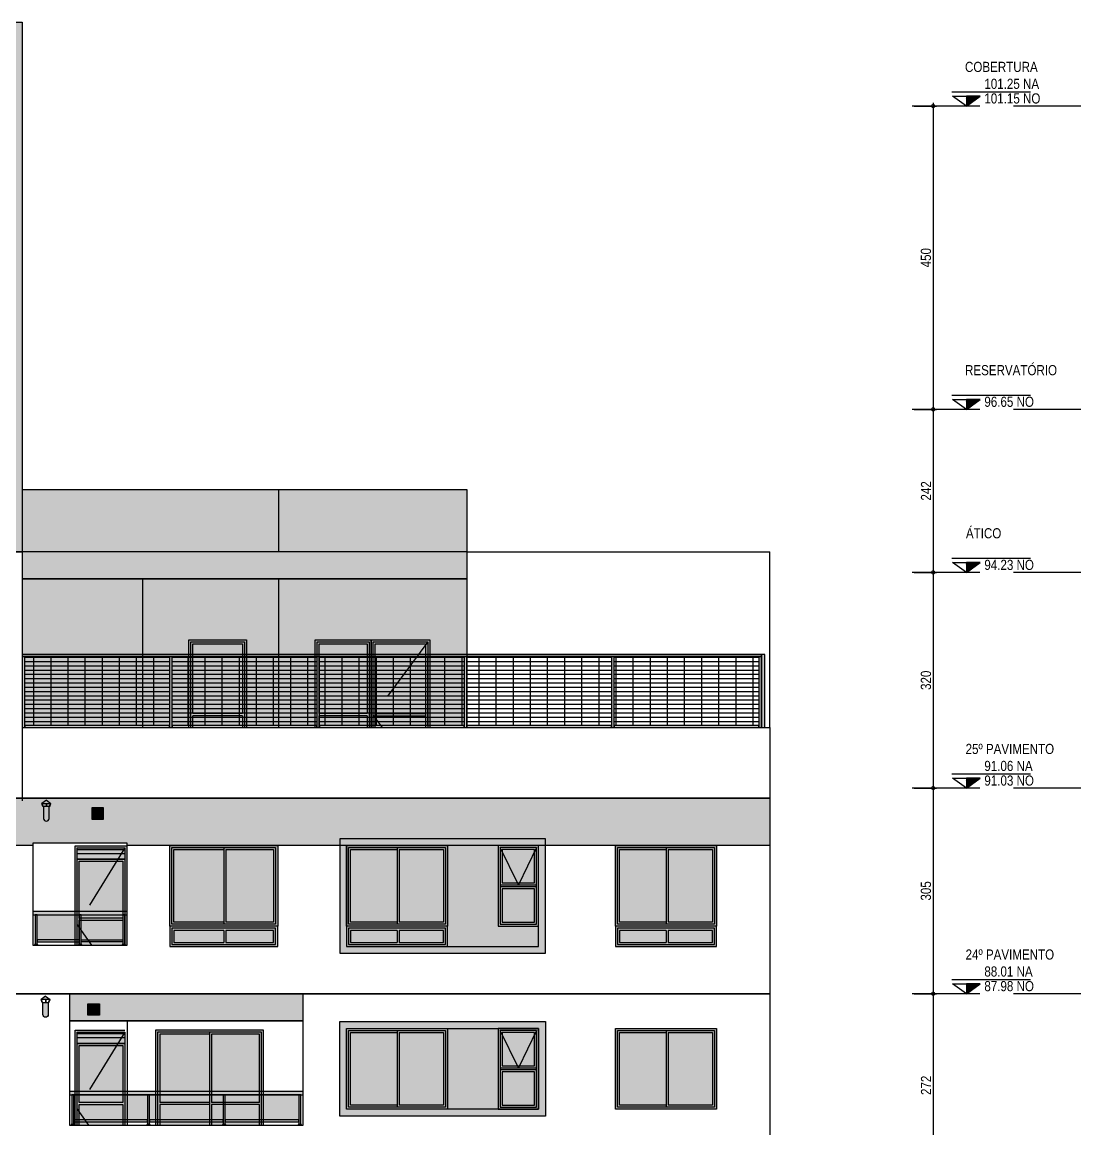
# Model space of a CAD drawing. Header units: metres. Extents: x -8678 to -7768, y 20 to 184.
# Drawn here: x -8290.27 to -8274.56, y 85.97 to 102.4 of the extents above; entities that cross this region are included whole.
import ezdxf
from ezdxf.enums import TextEntityAlignment as Align
from ezdxf.xclip import XClip

# ---------------------------------------------------------------- set-up
doc = ezdxf.new("R2010")
doc.units = ezdxf.units.M
doc.header["$XCLIPFRAME"] = 0
doc.linetypes.add('CTE ELEV$0$DASHEDX2', pattern=[1.5, 1, -0.5])
for name, color, linetype in [('ARQ-DIM EMBASAM', 2, 'Continuous'), ('CTE ELEV$0$ARQ- FRISO', 7, 'Continuous'), ('CTE ELEV$0$ARQ-AUX', 7, 'Continuous'), ('CTE ELEV$0$ARQ-AUX1', 1, 'Continuous'), ('CTE ELEV$0$ARQ-AUX2', 2, 'Continuous'), ('CTE ELEV$0$ARQ-AUX3', 3, 'Continuous'), ('CTE ELEV$0$ARQ-CAX', 1, 'Continuous'), ('CTE ELEV$0$ARQ-DIM', 2, 'Continuous'), ('CTE ELEV$0$ARQ-PRJ', 7, 'CTE ELEV$0$DASHEDX2'), ('CTE ELEV$0$ARQ-SIM', 1, 'Continuous')]:
    doc.layers.add(name, color=color, linetype=linetype)
for name, color, linetype, true_color in [('CTE ELEV$0$COR CASTANHA', 7, 'Continuous', 0x92725d), ('CTE ELEV$0$COR CINZA FECHADO', 7, 'Continuous', 0x56534e), ('CTE ELEV$0$COR PLATINA', 7, 'Continuous', 0xa1a6a3), ('CTE ELEV$0$COR-CAIX', 7, 'Continuous', 0x45494e)]:
    doc.layers.add(name, color=color, linetype=linetype, true_color=true_color)
doc.styles.add('CTE ELEV$0$Adesa', font='ARIALN.TTF')
doc.dimstyles.new('CTE ELEV$0$ADESA 1-0050', dxfattribs={"dimtxt": 0.1, "dimasz": 0.1, "dimexe": 0.05, "dimexo": 0.05, "dimgap": 0.03, "dimtad": 1, "dimdec": 1, "dimlfac": 100, "dimzin": 12, "dimtxsty": 'CTE ELEV$0$Adesa', "dimblk": 'CTE ELEV$0$_DotSmall', "dimcen": 1, "dimdle": 0.05, "dimclrd": 1, "dimclre": 1, "dimclrt": 256, "dimazin": 3, "dimtm": 1e-09, "dimtfac": 1, "dimtdec": 1, "dimtmove": 1, "dimatfit": 0, "dimldrblk": 'CTE ELEV$0$_DotSmall', "dimfxl": 0.8, "dimtvp": 2, "dimtolj": 1, "dimtzin": 0, "dimarcsym": 0})

# ---------------------------------------------------------------- blocks, each defined once
blk = doc.blocks.new('CTE ELEV$0$V J 150x120')
at = {"layer": 'CTE ELEV$0$COR-CAIX'}
h = blk.add_hatch(color=256, dxfattribs=at)
h.dxf.hatch_style = 1
h.paths.add_polyline_path([(1.5, 1.2), (0, 1.2), (0, 0), (1.5, 0)])
h = blk.add_hatch(color=254, dxfattribs=at)
h.dxf.hatch_style = 1
h.paths.add_polyline_path([(0.72, 1.14), (0.06, 1.14), (0.06, 0.06), (0.72, 0.06)])
h.paths.add_polyline_path([(0.75, 0.06), (1.44, 0.06), (1.44, 1.14), (0.75, 1.14)])
for points in [[(1.5, 1.2), (0, 1.2), (0, 0), (1.5, 0)], [(1.47, 1.17), (0.03, 1.17), (0.03, 0.03), (1.47, 0.03)]]:
    blk.add_lwpolyline(points, close=True)
for points in [[(0.75, 1.17), (0.75, 0.03)], [(0.72, 1.14), (0.06, 1.14), (0.06, 0.06), (0.72, 0.06)], [(0.72, 1.14), (0.72, 0.06)], [(0.75, 0.06), (1.44, 0.06), (1.44, 1.14), (0.75, 1.14)]]:
    blk.add_lwpolyline(points)
blk = doc.blocks.new('CTE ELEV$0$V J 80x60')
at = {"layer": 'CTE ELEV$0$COR-CAIX'}
h = blk.add_hatch(color=256, dxfattribs=at)
h.dxf.hatch_style = 1
h.paths.add_polyline_path([(0, 1.2), (0.6, 1.2), (0.6, 0), (0, 0)])
h = blk.add_hatch(color=254, dxfattribs=at)
h.dxf.hatch_style = 1
h.paths.add_polyline_path([(0.54, 0.555), (0.06, 0.555), (0.06, 0.06), (0.54, 0.06)])
h.paths.add_polyline_path([(0.06, 1.108), (0.06, 0.645), (0.285, 0.645)], flags=17)
h.paths.add_polyline_path([(0.54, 1.108), (0.54, 1.14), (0.06, 1.14), (0.06, 1.108), (0.285, 0.645), (0.315, 0.645)])
h.paths.add_polyline_path([(0.54, 1.108), (0.315, 0.645), (0.54, 0.645)], flags=17)
at = {"layer": 'CTE ELEV$0$ARQ-CAX', "flags": 128}
for points in [[(0, 1.2), (0.6, 1.2), (0.6, 0), (0, 0)], [(0.03, 1.17), (0.57, 1.17), (0.57, 0.615), (0.03, 0.615)], [(0.03, 1.17), (0.57, 1.17), (0.57, 0.03), (0.03, 0.03)], [(0.06, 1.14), (0.54, 1.14), (0.54, 0.645), (0.06, 0.645)], [(0.03, 0.585), (0.57, 0.585), (0.57, 0.03), (0.03, 0.03)], [(0.06, 0.555), (0.54, 0.555), (0.54, 0.06), (0.06, 0.06)]]:
    blk.add_lwpolyline(points, close=True, dxfattribs=at)
at = {"layer": 'CTE ELEV$0$ARQ-PRJ'}
blk.add_lwpolyline([(0.03, 1.17), (0.3, 0.615), (0.57, 1.17)], dxfattribs=at)
blk = doc.blocks.new('CTE ELEV$0$V P 160x220')
at = {"layer": 'CTE ELEV$0$COR-CAIX'}
h = blk.add_hatch(color=256, dxfattribs=at)
h.dxf.hatch_style = 1
h.paths.add_polyline_path([(0, 2.175), (1.6, 2.175), (1.6, 0), (0, 0)])
h = blk.add_hatch(color=254, dxfattribs=at)
h.dxf.hatch_style = 1
h.paths.add_polyline_path([(0.77, 2.115), (0.06, 2.115), (0.06, 1.1), (0.77, 1.1)])
h.paths.add_polyline_path([(1.54, 2.115), (0.8, 2.115), (0.8, 1.1), (1.54, 1.1)])
h.paths.add_polyline_path([(1.54, 1.07), (0.8, 1.07), (0.8, 0.06), (1.54, 0.06)])
h.paths.add_polyline_path([(0.77, 1.07), (0.06, 1.07), (0.06, 0.06), (0.77, 0.06)])
at = {"layer": 'CTE ELEV$0$ARQ-CAX'}
for p, q in [((0.06, 1.1), (0.77, 1.1)), ((0.06, 1.07), (0.77, 1.07)), ((0.8, 1.1), (1.54, 1.1)), ((0.8, 1.07), (1.54, 1.07))]:
    blk.add_line(p, q, dxfattribs=at)
for points in [[(0, 2.175), (1.6, 2.175), (1.6, 0), (0, 0)], [(0.03, 2.145), (1.57, 2.145), (1.57, 0.03), (0.03, 0.03)]]:
    blk.add_lwpolyline(points, close=True, dxfattribs=at)
for points in [[(0.8, 2.145), (0.8, 0.03)], [(0.06, 1.1), (0.06, 2.115), (0.77, 2.115)], [(0.77, 2.115), (0.77, 1.1)], [(0.8, 2.115), (1.54, 2.115), (1.54, 1.1)], [(0.77, 0.06), (0.06, 0.06), (0.06, 1.07)], [(0.77, 1.07), (0.77, 0.06)], [(1.54, 1.07), (1.54, 0.06), (0.8, 0.06)]]:
    blk.add_lwpolyline(points, dxfattribs=at)
blk = doc.blocks.new('CTE ELEV$0$V P 80x220')
at = {"layer": 'CTE ELEV$0$ARQ-CAX'}
h = blk.add_hatch(dxfattribs=at)
h.set_pattern_fill('LINE', scale=0.02)
h.set_pattern_definition([(0, (0.74004, 2.16916), (0, 0.0635), [])])
h.paths.add_polyline_path([(0.74, 2.145), (0.03, 2.145), (0.03, 2), (0.74, 2)])
h.paths.add_polyline_path([(0.71, 0.2), (0.06, 0.2), (0.06, 0.03), (0.71, 0.03)])
at = {"layer": 'CTE ELEV$0$COR-CAIX'}
h = blk.add_hatch(color=256, dxfattribs=at)
h.dxf.hatch_style = 1
h.paths.add_polyline_path([(0.77, 0), (0.77, 2.175), (0, 2.175), (0, 0)])
h = blk.add_hatch(color=254, dxfattribs=at)
h.dxf.hatch_style = 1
h.paths.add_polyline_path([(0.71, 1.945), (0.154, 1.945), (0.678, 1.1), (0.71, 1.1)])
h.paths.add_polyline_path([(0.154, 1.945), (0.06, 1.945), (0.06, 1.1), (0.678, 1.1)])
h.paths.add_polyline_path([(0.71, 0.958), (0.71, 1.048), (0.697, 1.07), (0.06, 1.07), (0.06, 0.23), (0.193, 0.23)])
h.paths.add_polyline_path([(0.71, 0.958), (0.193, 0.23), (0.71, 0.23)], flags=17)
at = {"layer": 'CTE ELEV$0$ARQ-CAX'}
for points in [[(0.77, 0), (0.77, 2.175), (0, 2.175), (0, 0)], [(0.74, 2.145), (0.03, 2.145), (0.03, 1.975), (0.74, 1.975)]]:
    blk.add_lwpolyline(points, close=True, dxfattribs=at)
for points in [[(0.74, 0), (0.74, 1.975), (0.03, 1.975), (0.03, 0)], [(0.71, 1.1), (0.71, 1.945), (0.06, 1.945), (0.06, 1.1)], [(0.06, 1.1), (0.71, 1.1)], [(0.06, 1.07), (0.06, 0)], [(0.71, 1.07), (0.06, 1.07)], [(0.71, 0), (0.71, 1.07)], [(0.71, 0.23), (0.06, 0.23)], [(0.06, 0.2), (0.71, 0.2)], [(0.06, 0.03), (0.71, 0.03)], [(0, 0), (0.77, 0)]]:
    blk.add_lwpolyline(points, dxfattribs=at)
at = {"layer": 'CTE ELEV$0$ARQ-PRJ'}
blk.add_lwpolyline([(0.03, 2.145), (0.74, 1), (0.03, 0)], dxfattribs=at)
blk = doc.blocks.new('CTE ELEV$0$v grd 3.47')
at = {"layer": 'CTE ELEV$0$COR-CAIX'}
h = blk.add_hatch(color=256, dxfattribs=at)
h.dxf.hatch_style = 1
h.paths.add_polyline_path([(-3.47, 0.45), (0, 0.45), (0, 0.5), (-3.47, 0.5)])
h.paths.add_polyline_path([(-3.405, 0.45), (-3.435, 0.45), (-3.435, 0.01), (-3.405, 0.01)])
h.paths.add_polyline_path([(-2.322, 0.01), (-2.272, 0.01), (-2.272, 0), (-2.322, 0)])
h.paths.add_polyline_path([(-1.198, 0.01), (-1.148, 0.01), (-1.148, 0), (-1.198, 0)])
h.paths.add_polyline_path([(-1.158, 0.08), (-0.065, 0.08), (-0.065, 0.05), (-1.158, 0.05)])
h.paths.add_polyline_path([(-2.282, 0.08), (-1.188, 0.08), (-1.188, 0.05), (-2.282, 0.05)])
h.paths.add_polyline_path([(-1.188, 0.45), (-1.158, 0.45), (-1.158, 0.01), (-1.188, 0.01)])
h.paths.add_polyline_path([(-2.312, 0.45), (-2.282, 0.45), (-2.282, 0.01), (-2.312, 0.01)])
h.paths.add_polyline_path([(-3.405, 0.08), (-2.312, 0.08), (-2.312, 0.05), (-3.405, 0.05)])
h.paths.add_polyline_path([(-3.445, 0.01), (-3.395, 0.01), (-3.395, 0), (-3.445, 0)])
h.paths.add_polyline_path([(-0.075, 0.01), (-0.025, 0.01), (-0.025, 0), (-0.075, 0)])
h.paths.add_polyline_path([(-0.065, 0.45), (-0.035, 0.45), (-0.035, 0.01), (-0.065, 0.01)])
at = {"layer": 'CTE ELEV$0$COR-CAIX', "transparency": 33554610}
h = blk.add_hatch(color=254, dxfattribs=at)
h.dxf.hatch_style = 1
h.paths.add_polyline_path([(-2.312, 0.08), (-2.312, 0.45), (-3.405, 0.45), (-3.405, 0.08)])
h.paths.add_polyline_path([(-1.188, 0.08), (-1.188, 0.45), (-2.282, 0.45), (-2.282, 0.08)])
h.paths.add_polyline_path([(-1.158, 0.08), (-0.065, 0.08), (-0.065, 0.45), (-1.158, 0.45)])
at = {"ltscale": 0.05}
blk.add_lwpolyline([(0, 0.5), (0, 0.45), (-3.47, 0.45), (-3.47, 0.5)], close=True, dxfattribs=at)
for points in [[(-3.435, 0.45), (-3.405, 0.45), (-3.405, 0.01), (-3.435, 0.01)], [(-2.312, 0.45), (-2.282, 0.45), (-2.282, 0.01), (-2.312, 0.01)], [(-1.188, 0.45), (-1.158, 0.45), (-1.158, 0.01), (-1.188, 0.01)], [(-0.065, 0.45), (-0.035, 0.45), (-0.035, 0.01), (-0.065, 0.01)], [(-3.445, 0.01), (-3.395, 0.01), (-3.395, 0), (-3.445, 0)], [(-3.405, 0.08), (-2.312, 0.08), (-2.312, 0.05), (-3.405, 0.05)], [(-2.322, 0.01), (-2.272, 0.01), (-2.272, 0), (-2.322, 0)], [(-2.282, 0.08), (-1.188, 0.08), (-1.188, 0.05), (-2.282, 0.05)], [(-1.198, 0.01), (-1.148, 0.01), (-1.148, 0), (-1.198, 0)], [(-1.158, 0.08), (-0.065, 0.08), (-0.065, 0.05), (-1.158, 0.05)], [(-0.075, 0.01), (-0.025, 0.01), (-0.025, 0), (-0.075, 0)]]:
    blk.add_lwpolyline(points, close=True)
blk.add_lwpolyline([(-3.42, 0.45), (-0.05, 0.45)])
blk = doc.blocks.new('CTE ELEV$0$vp vento kit')
at = {"layer": 'CTE ELEV$0$ARQ-CAX', "transparency": 33554687}
h = blk.add_hatch(dxfattribs=at)
h.set_pattern_fill('LINE', scale=0.01)
h.set_pattern_definition([(0, (8794.04869, -68.72711), (0, 0.03175), [])])
h.paths.add_polyline_path([(-0.16, 0.16), (-0.01, 0.16), (-0.01, 0.01), (-0.16, 0.01)])
at = {"layer": 'CTE ELEV$0$COR-CAIX', "transparency": 33554687}
h = blk.add_hatch(color=256, dxfattribs=at)
h.dxf.hatch_style = 1
h.paths.add_polyline_path([(-0.17, 0.17), (0, 0.17), (0, 0), (-0.17, 0)])
at = {"layer": 'CTE ELEV$0$ARQ-CAX'}
for points in [[(-0.17, 0.17), (0, 0.17), (0, 0), (-0.17, 0)], [(-0.16, 0.16), (-0.01, 0.16), (-0.01, 0.01), (-0.16, 0.01)]]:
    blk.add_lwpolyline(points, close=True, dxfattribs=at)
blk = doc.blocks.new('CTE ELEV$0$V FR CHAPEU CHINES')
at = {"layer": 'CTE ELEV$0$ARQ-AUX'}
h = blk.add_hatch(color=8, dxfattribs=at)
h.dxf.hatch_style = 1
h.paths.add_polyline_path([(-0.01, 0.262), (-0.077, 0.212), (0.057, 0.212)])
h.paths.add_polyline_path([(0.03, 0.167), (-0.05, 0.167), (-0.05, -0.01, 1), (0.03, -0.01)])
h.paths.add_polyline_path([(-0.007, 0.212), (-0.012, 0.212), (-0.012, 0.167), (-0.007, 0.167)])
h.paths.add_polyline_path([(-0.072, 0.212), (-0.077, 0.212), (-0.06, 0.167), (-0.055, 0.167)])
h.paths.add_polyline_path([(0.057, 0.212), (0.052, 0.212), (0.035, 0.167), (0.04, 0.167)])
at = {"layer": 'CTE ELEV$0$ARQ-CAX'}
for p, q in [((0.04, 0.167), (-0.06, 0.167)), ((-0.05, 0.167), (-0.05, -0.01)), ((0.03, -0.01), (0.03, 0.167))]:
    blk.add_line(p, q, dxfattribs=at)
for points in [[(-0.01, 0.262), (-0.077, 0.212)], [(-0.06, 0.167), (-0.077, 0.212)], [(-0.055, 0.167), (-0.072, 0.212)], [(-0.01, 0.262), (0.057, 0.212)], [(0.035, 0.167), (0.052, 0.212)], [(0.04, 0.167), (0.057, 0.212)]]:
    blk.add_lwpolyline(points, dxfattribs=at)
at = {"layer": 'CTE ELEV$0$ARQ-CAX', "elevation": -0.007}
for points in [[(-0.077, 0.212), (0.057, 0.212)], [(-0.012, 0.212), (-0.012, 0.167)], [(-0.007, 0.212), (-0.007, 0.167)]]:
    blk.add_lwpolyline(points, dxfattribs=at)
at = {"layer": 'CTE ELEV$0$ARQ-CAX'}
blk.add_arc((-0.01, -0.01), 0.04, 180, 0, dxfattribs=at)
blk = doc.blocks.new('CTE ELEV$0$elev 3 tipo')
at = {"layer": 'CTE ELEV$0$COR CASTANHA'}
h = blk.add_hatch(color=256, dxfattribs=at)
h.dxf.hatch_style = 1
h.paths.add_polyline_path([(47.76, 2.315), (51.23, 2.315), (51.23, 2.72), (47.76, 2.72)])
at = {"layer": 'CTE ELEV$0$COR CINZA FECHADO'}
h = blk.add_hatch(color=256, dxfattribs=at)
h.dxf.hatch_style = 1
h.paths.add_polyline_path([(54.82, 2.305), (51.77, 2.305), (51.77, 0.905), (54.82, 0.905)])
h.paths.add_polyline_path([(51.87, 1.005), (51.87, 2.205), (53.37, 2.205), (54.72, 2.205), (54.72, 1.005), (54.12, 1.005)], flags=16)
h.paths.add_polyline_path([(53.34, 1.035), (51.9, 1.035), (51.9, 2.175), (53.34, 2.175)], flags=0)
h.paths.add_polyline_path([(53.31, 1.065), (52.65, 1.065), (52.65, 2.145), (53.31, 2.145)], flags=0)
h.paths.add_polyline_path([(54.15, 1.035), (54.15, 1.59), (54.15, 2.175), (54.69, 2.175), (54.69, 1.035)], flags=0)
h.paths.add_polyline_path([(54.18, 1.065), (54.18, 1.56), (54.66, 1.56), (54.66, 1.065)], flags=0)
h.paths.add_polyline_path([(54.15, 1.62), (54.15, 2.175), (54.69, 2.175), (54.69, 1.62)], flags=0)
h.paths.add_polyline_path([(54.18, 1.65), (54.18, 2.145), (54.66, 2.145), (54.66, 1.65), (54.435, 1.65), (54.42, 1.62), (54.406, 1.65)], flags=0)
h.paths.add_polyline_path([(52.62, 1.065), (51.93, 1.065), (51.93, 2.145), (52.62, 2.145)], flags=0)
h = blk.add_hatch(color=256, dxfattribs=at)
h.dxf.hatch_style = 1
h.paths.add_polyline_path([(54.12, 2.205), (53.37, 2.205), (53.37, 1.005), (54.12, 1.005)])
at = {"layer": 'CTE ELEV$0$ARQ- FRISO'}
blk.add_lwpolyline([(58.15, 2.72), (0, 2.72)], dxfattribs=at)
at = {"layer": 'CTE ELEV$0$ARQ-AUX1'}
blk.add_line((48.62, 2.315, 0), (48.62, 0.77, 0), dxfattribs=at)
at = {"layer": 'CTE ELEV$0$ARQ-AUX2'}
blk.add_line((58.15, 2.72), (58.15, 0), dxfattribs=at)
at = {"layer": 'CTE ELEV$0$ARQ-AUX2', "elevation": 0}
blk.add_lwpolyline([(51.23, 2.315), (47.76, 2.315), (47.76, 0.77), (51.23, 0.77)], close=True, dxfattribs=at)
at = {"layer": 'CTE ELEV$0$COR CASTANHA', "elevation": 0}
blk.add_lwpolyline([(47.76, 2.315), (51.23, 2.315), (51.23, 2.72), (47.76, 2.72)], close=True, dxfattribs=at)
at = {"layer": 'CTE ELEV$0$COR CINZA FECHADO', "elevation": 0}
for points in [[(51.77, 2.305), (54.82, 2.305), (54.82, 0.905), (51.77, 0.905)], [(51.87, 2.205), (54.72, 2.205), (54.72, 1.005), (51.87, 1.005)]]:
    blk.add_lwpolyline(points, close=True, dxfattribs=at)
at = {"layer": 'CTE ELEV$0$ARQ-AUX1', "xscale": -1}
blk.add_blockref('CTE ELEV$0$V FR CHAPEU CHINES', (47.398, 2.42, 0), dxfattribs=at)
at = {"layer": 'CTE ELEV$0$ARQ-AUX2', "xscale": -1}
blk.add_blockref('CTE ELEV$0$v grd 3.47', (47.76, 0.77, 0), dxfattribs=at)
at = {"layer": 'CTE ELEV$0$ARQ-CAX'}
blk.add_blockref('CTE ELEV$0$vp vento kit', (48.205, 2.4, 0), dxfattribs=at)
ref = blk.add_blockref('CTE ELEV$0$V P 80x220', (48.615, 0.005, 0), dxfattribs=dict(at, xscale=-1))
XClip(ref).set_block_clipping_path([(0.0299984882, 0.7649479396), (0.841517019, 2.2346292478)])
ref = blk.add_blockref('CTE ELEV$0$V P 160x220', (50.64, 0.005, 0), dxfattribs=dict(at, xscale=-1))
XClip(ref).set_block_clipping_path([(0, 0.7650000488), (1.6, 2.2)])
at = {"layer": 'CTE ELEV$0$ARQ-CAX', "xscale": -1}
for name, p in [('CTE ELEV$0$V J 150x120', (53.37, 1.005, 0)), ('CTE ELEV$0$V J 80x60', (54.72, 1.005, 0)), ('CTE ELEV$0$V J 150x120', (57.36, 1.005, 0))]:
    blk.add_blockref(name, p, dxfattribs=at)
blk = doc.blocks.new('CTE ELEV$0$V BAND INF 150x40')
at = {"layer": 'CTE ELEV$0$COR-CAIX'}
h = blk.add_hatch(color=256, dxfattribs=at)
h.dxf.hatch_style = 1
h.paths.add_polyline_path([(0, 0), (1.5, 0), (1.5, -0.3), (0, -0.3)])
h = blk.add_hatch(color=254, dxfattribs=at)
h.dxf.hatch_style = 1
h.paths.add_polyline_path([(0.72, -0.24), (0.72, -0.06), (0.06, -0.06), (0.06, -0.24)])
h.paths.add_polyline_path([(0.75, -0.24), (1.44, -0.24), (1.44, -0.06), (0.75, -0.06)])
at = {"layer": 'CTE ELEV$0$ARQ-CAX'}
for points in [[(0, 0), (1.5, 0), (1.5, -0.3), (0, -0.3)], [(0.03, -0.03), (1.47, -0.03), (1.47, -0.27), (0.03, -0.27)]]:
    blk.add_lwpolyline(points, close=True, dxfattribs=at)
for points in [[(0.72, -0.24), (0.06, -0.24), (0.06, -0.06), (0.72, -0.06)], [(0.72, -0.06), (0.72, -0.24)], [(0.75, -0.06), (1.44, -0.06), (1.44, -0.24), (0.75, -0.24)], [(0.75, -0.06), (0.75, -0.24)]]:
    blk.add_lwpolyline(points, dxfattribs=at)
blk = doc.blocks.new('CTE ELEV$0$V J 160x120')
at = {"layer": 'CTE ELEV$0$COR-CAIX'}
h = blk.add_hatch(color=256, dxfattribs=at)
h.dxf.hatch_style = 1
h.paths.add_polyline_path([(1.6, 1.2), (0, 1.2), (0, 0), (1.6, 0)])
h = blk.add_hatch(color=254, dxfattribs=at)
h.dxf.hatch_style = 1
h.paths.add_polyline_path([(0.77, 1.14), (0.06, 1.14), (0.06, 0.06), (0.77, 0.06)])
h.paths.add_polyline_path([(1.54, 1.14), (0.8, 1.14), (0.8, 0.06), (1.54, 0.06)])
at = {"layer": 'CTE ELEV$0$ARQ-CAX'}
for points in [[(1.6, 1.2), (0, 1.2), (0, 0), (1.6, 0)], [(1.57, 1.17), (0.03, 1.17), (0.03, 0.03), (1.57, 0.03)]]:
    blk.add_lwpolyline(points, close=True, dxfattribs=at)
for points in [[(0.8, 1.17), (0.8, 0.03)], [(0.77, 1.14), (0.06, 1.14), (0.06, 0.06), (0.77, 0.06)], [(0.77, 1.14), (0.77, 0.06)], [(0.8, 0.06), (1.54, 0.06), (1.54, 1.14), (0.8, 1.14)]]:
    blk.add_lwpolyline(points, dxfattribs=at)
blk = doc.blocks.new('CTE ELEV$0$V BAND INF 160x40')
at = {"layer": 'CTE ELEV$0$COR-CAIX'}
h = blk.add_hatch(color=256, dxfattribs=at)
h.dxf.hatch_style = 1
h.paths.add_polyline_path([(0, 0), (1.6, 0), (1.6, -0.3), (0, -0.3)])
h = blk.add_hatch(color=254, dxfattribs=at)
h.dxf.hatch_style = 1
h.paths.add_polyline_path([(0.77, -0.24), (0.77, -0.06), (0.06, -0.06), (0.06, -0.24)])
h.paths.add_polyline_path([(1.54, -0.24), (1.54, -0.06), (0.8, -0.06), (0.8, -0.24)])
at = {"layer": 'CTE ELEV$0$ARQ-CAX'}
for points in [[(0, 0), (1.6, 0), (1.6, -0.3), (0, -0.3)], [(0.03, -0.03), (1.57, -0.03), (1.57, -0.27), (0.03, -0.27)]]:
    blk.add_lwpolyline(points, close=True, dxfattribs=at)
for points in [[(0.77, -0.24), (0.06, -0.24), (0.06, -0.06), (0.77, -0.06)], [(0.77, -0.06), (0.77, -0.24)], [(0.8, -0.06), (1.54, -0.06), (1.54, -0.24), (0.8, -0.24)], [(0.8, -0.06), (0.8, -0.24)]]:
    blk.add_lwpolyline(points, dxfattribs=at)
blk = doc.blocks.new('CTE ELEV$0$v grd 156')
at = {"layer": 'CTE ELEV$0$COR-CAIX'}
h = blk.add_hatch(color=256, dxfattribs=at)
h.dxf.hatch_style = 1
h.paths.add_polyline_path([(-0.715, 0.08), (-1.335, 0.08), (-1.335, 0.05), (-0.715, 0.05)])
h.paths.add_polyline_path([(-0.725, 0.01), (-0.675, 0.01), (-0.675, 0), (-0.725, 0)])
h.paths.add_polyline_path([(-0.715, 0.45), (-0.685, 0.45), (-0.685, 0.01), (-0.715, 0.01)])
h.paths.add_polyline_path([(-1.375, 0.01), (-1.325, 0.01), (-1.325, 0), (-1.375, 0)])
h.paths.add_polyline_path([(-0.075, 0.01), (-0.025, 0.01), (-0.025, 0), (-0.075, 0)])
h.paths.add_polyline_path([(-0.685, 0.08), (-0.065, 0.08), (-0.065, 0.05), (-0.685, 0.05)])
h.paths.add_polyline_path([(-0.065, 0.45), (-0.035, 0.45), (-0.035, 0.01), (-0.065, 0.01)])
h.paths.add_polyline_path([(-1.365, 0.45), (-1.335, 0.45), (-1.335, 0.01), (-1.365, 0.01)])
h.paths.add_polyline_path([(0, 0.5), (0, 0.45), (-1.4, 0.45), (-1.4, 0.5)])
at = {"layer": 'CTE ELEV$0$COR-CAIX', "transparency": 33554610}
h = blk.add_hatch(color=254, dxfattribs=at)
h.dxf.hatch_style = 1
h.paths.add_polyline_path([(-0.715, 0.08), (-0.715, 0.45), (-1.335, 0.45), (-1.335, 0.08)])
h.paths.add_polyline_path([(-0.685, 0.08), (-0.065, 0.08), (-0.065, 0.45), (-0.685, 0.45)])
at = {"ltscale": 0.05}
blk.add_lwpolyline([(0, 0.5), (0, 0.45), (-1.4, 0.45), (-1.4, 0.5)], close=True, dxfattribs=at)
for points in [[(-1.365, 0.45), (-1.335, 0.45), (-1.335, 0.01), (-1.365, 0.01)], [(-0.715, 0.45), (-0.685, 0.45), (-0.685, 0.01), (-0.715, 0.01)], [(-0.065, 0.45), (-0.035, 0.45), (-0.035, 0.01), (-0.065, 0.01)], [(-1.375, 0.01), (-1.325, 0.01), (-1.325, 0), (-1.375, 0)], [(-0.715, 0.08), (-1.335, 0.08), (-1.335, 0.05), (-0.715, 0.05)], [(-0.725, 0.01), (-0.675, 0.01), (-0.675, 0), (-0.725, 0)], [(-0.685, 0.08), (-0.065, 0.08), (-0.065, 0.05), (-0.685, 0.05)], [(-0.075, 0.01), (-0.025, 0.01), (-0.025, 0), (-0.075, 0)]]:
    blk.add_lwpolyline(points, close=True)
blk = doc.blocks.new('CTE ELEV$0$elev 1 dupl inf')
at = {"layer": 'CTE ELEV$0$COR CINZA FECHADO', "transparency": 33554687}
h = blk.add_hatch(color=256, dxfattribs=at)
h.dxf.hatch_style = 1
h.paths.add_polyline_path([(21.23, 2.9), (0, 2.9), (0, 2.2), (9.53, 2.2), (9.53, 2.235), (10.93, 2.235), (10.93, 2.2), (11.8, 2.2), (11.8, 2.235), (12.85, 2.235), (12.85, 2.2), (21.23, 2.2)])
h = blk.add_hatch(color=256, dxfattribs=at)
h.dxf.hatch_style = 1
h.paths.add_polyline_path([(3.33, 2.3), (6.38, 2.3), (6.38, 0.6), (3.33, 0.6)])
h.paths.add_polyline_path([(3.43, 2.2), (6.28, 2.2), (6.28, 0.7), (3.43, 0.7)], flags=16)
h = blk.add_hatch(color=256, dxfattribs=at)
h.dxf.hatch_style = 1
h.paths.add_polyline_path([(4.78, 2.2), (4.03, 2.2), (4.03, 1), (3.43, 1), (3.43, 0.7), (4.78, 0.7), (4.78, 1)])
at = {"layer": 'CTE ELEV$0$ARQ- FRISO', "elevation": 0}
blk.add_lwpolyline([(0, 2.9), (58.15, 2.9)], dxfattribs=at)
at = {"layer": 'CTE ELEV$0$ARQ- FRISO'}
blk.add_lwpolyline([(58.15, 0), (0, 0)], dxfattribs=at)
at = {"layer": 'CTE ELEV$0$ARQ-AUX2'}
blk.add_line((0, 2.9, 0), (0, 0), dxfattribs=at)
blk.add_line((0, 2.9, 0), (0, 0), dxfattribs=at)
at = {"layer": 'CTE ELEV$0$ARQ-AUX2', "elevation": 0}
blk.add_lwpolyline([(9.53, 2.235), (10.93, 2.235), (10.93, 0.72), (9.53, 0.72)], close=True, dxfattribs=at)
at = {"layer": 'CTE ELEV$0$COR CINZA FECHADO', "elevation": 0}
for points in [[(21.23, 2.9), (0, 2.9), (0, 2.2), (9.53, 2.2), (9.53, 2.235), (10.93, 2.235), (10.93, 2.2), (11.8, 2.2), (11.8, 2.235), (12.85, 2.235), (12.85, 2.2), (21.23, 2.2)], [(3.33, 2.3), (6.38, 2.3), (6.38, 0.6), (3.33, 0.6)], [(3.43, 2.2), (6.28, 2.2), (6.28, 0.7), (3.43, 0.7)]]:
    blk.add_lwpolyline(points, close=True, dxfattribs=at)
at = {"layer": 'CTE ELEV$0$ARQ-AUX'}
ref = blk.add_blockref('CTE ELEV$0$V P 80x220', (9.535, 0.02, 0), dxfattribs=at)
XClip(ref).set_block_clipping_path([(-0.0143908403, 0.6996127676), (0.9455433951, 2.2015560835)])
at = {"layer": 'CTE ELEV$0$ARQ-AUX1', "xscale": -1}
blk.add_blockref('CTE ELEV$0$V FR CHAPEU CHINES', (10.721, 2.61, 0), dxfattribs=at)
at = {"layer": 'CTE ELEV$0$ARQ-AUX2'}
blk.add_blockref('CTE ELEV$0$v grd 156', (10.93, 0.72, 0), dxfattribs=at)
at = {"layer": 'CTE ELEV$0$ARQ-CAX'}
for name, p in [('CTE ELEV$0$vp vento kit', (10.055, 2.59, 0)), ('CTE ELEV$0$V J 150x120', (0.79, 1, 0)), ('CTE ELEV$0$V J 80x60', (3.43, 1, 0)), ('CTE ELEV$0$V J 150x120', (4.78, 1, 0)), ('CTE ELEV$0$V J 160x120', (7.3, 1, 0)), ('CTE ELEV$0$V BAND INF 150x40', (0.79, 1, 0)), ('CTE ELEV$0$V BAND INF 150x40', (4.78, 1, 0)), ('CTE ELEV$0$V BAND INF 160x40', (7.3, 1, 0))]:
    blk.add_blockref(name, p, dxfattribs=at)
blk = doc.blocks.new('CTE ELEV$0$v grd dupl sup 1')
at = {"transparency": 33554687}
h = blk.add_hatch(dxfattribs=at)
h.set_pattern_fill('GRATE', scale=0.08)
h.set_pattern_definition([(0, (0.04, 1.02001), (0, 0.0635), []), (90, (0.04, 1.02), (-0.254, 2e-17), [])])
h.paths.add_polyline_path([(0.04, 1.07), (0.04, 0.045), (2.185, 0.045), (2.185, 1.07)])
h.paths.add_polyline_path([(2.225, 1.07), (2.225, 0.045), (4.37, 0.045), (4.37, 1.07)])
h.paths.add_polyline_path([(4.41, 1.07), (4.41, 0.045), (6.555, 0.045), (6.555, 1.07)])
h.paths.add_polyline_path([(6.595, 1.07), (6.595, 0.045), (8.74, 0.045), (8.74, 1.07)])
h.paths.add_polyline_path([(8.78, 1.07), (8.78, 0.045), (10.925, 0.045), (10.925, 1.07)])
at = {"layer": 'CTE ELEV$0$COR-CAIX', "transparency": 33554687}
h = blk.add_hatch(color=256, dxfattribs=at)
h.dxf.hatch_style = 1
h.paths.add_polyline_path([(10.965, 1.1), (10.965, 1.07), (0, 1.07), (0, 1.1)])
h.paths.add_polyline_path([(0, 1.07), (0.04, 1.07), (0.04, 0.015), (0, 0.015)])
h.paths.add_polyline_path([(8.78, 0.045), (10.925, 0.045), (10.925, 0.015), (8.78, 0.015)])
h.paths.add_polyline_path([(6.595, 0.045), (8.74, 0.045), (8.74, 0.015), (6.595, 0.015)])
h.paths.add_polyline_path([(4.41, 0.045), (6.555, 0.045), (6.555, 0.015), (4.41, 0.015)])
h.paths.add_polyline_path([(2.225, 0.045), (4.37, 0.045), (4.37, 0.015), (2.225, 0.015)])
h.paths.add_polyline_path([(0.04, 0.045), (2.185, 0.045), (2.185, 0.015), (0.04, 0.015)])
h.paths.add_polyline_path([(8.74, 1.07), (8.78, 1.07), (8.78, 0.015), (8.74, 0.015)])
h.paths.add_polyline_path([(6.555, 1.07), (6.595, 1.07), (6.595, 0.015), (6.555, 0.015)])
h.paths.add_polyline_path([(4.37, 1.07), (4.41, 1.07), (4.41, 0.015), (4.37, 0.015)])
h.paths.add_polyline_path([(2.185, 1.07), (2.225, 1.07), (2.225, 0.015), (2.185, 0.015)])
h.paths.add_polyline_path([(10.925, 1.07), (10.965, 1.07), (10.965, 0.015), (10.925, 0.015)])
at = {"ltscale": 0.05}
blk.add_lwpolyline([(10.965, 1.1), (10.965, 1.07), (0, 1.07), (0, 1.1)], close=True, dxfattribs=at)
for points in [[(0, 1.07), (0.04, 1.07), (0.04, 0.015), (0, 0.015)], [(2.185, 1.07), (2.225, 1.07), (2.225, 0.015), (2.185, 0.015)], [(4.37, 1.07), (4.41, 1.07), (4.41, 0.015), (4.37, 0.015)], [(6.555, 1.07), (6.595, 1.07), (6.595, 0.015), (6.555, 0.015)], [(8.74, 1.07), (8.78, 1.07), (8.78, 0.015), (8.74, 0.015)], [(10.925, 1.07), (10.965, 1.07), (10.965, 0.015), (10.925, 0.015)], [(0.04, 0.045), (2.185, 0.045), (2.185, 0.015), (0.04, 0.015)], [(2.225, 0.045), (4.37, 0.045), (4.37, 0.015), (2.225, 0.015)], [(4.41, 0.045), (6.555, 0.045), (6.555, 0.015), (4.41, 0.015)], [(6.595, 0.045), (8.74, 0.045), (8.74, 0.015), (6.595, 0.015)], [(8.78, 0.045), (10.925, 0.045), (10.925, 0.015), (8.78, 0.015)]]:
    blk.add_lwpolyline(points, close=True)
blk.add_lwpolyline([(0.02, 1.07), (10.945, 1.07)])
blk = doc.blocks.new('*U668')
at = {"layer": 'CTE ELEV$0$COR-CAIX', "transparency": 33554610}
h = blk.add_hatch(color=256, dxfattribs=at)
h.dxf.hatch_style = 1
h.paths.add_polyline_path([(0.86, 0.04), (0, 0.04), (0, -2.155), (0.86, -2.155)])
at = {"layer": 'CTE ELEV$0$COR-CAIX', "transparency": 33554687}
h = blk.add_hatch(color=254, dxfattribs=at)
h.dxf.hatch_style = 1
h.paths.add_polyline_path([(0.06, -1.055), (0.8, -1.055), (0.8, -0.02), (0.06, -0.02)])
h.paths.add_polyline_path([(0.06, -2.095), (0.8, -2.095), (0.8, -1.085), (0.06, -1.085)])
at = {"layer": 'CTE ELEV$0$ARQ-CAX'}
for points in [[(0.86, 0.04), (0, 0.04), (0, -2.155), (0.86, -2.155)], [(0.83, 0.01), (0.03, 0.01), (0.03, -2.125), (0.83, -2.125)]]:
    blk.add_lwpolyline(points, close=True, dxfattribs=at)
for points in [[(0.8, -1.055), (0.8, -0.02), (0.06, -0.02), (0.06, -1.055)], [(0.06, -1.055), (0.8, -1.055)], [(0.06, -1.085), (0.06, -2.095), (0.8, -2.095), (0.8, -1.085)], [(0.06, -1.085), (0.8, -1.085)]]:
    blk.add_lwpolyline(points, dxfattribs=at)
blk = doc.blocks.new('*U669')
at = {"layer": 'CTE ELEV$0$COR-CAIX', "transparency": 33554610}
h = blk.add_hatch(color=256, dxfattribs=at)
h.dxf.hatch_style = 1
h.paths.add_polyline_path([(0.83, 0.04), (0, 0.04), (0, -2.155), (0.83, -2.155)])
at = {"layer": 'CTE ELEV$0$COR-CAIX', "transparency": 33554687}
h = blk.add_hatch(color=254, dxfattribs=at)
h.dxf.hatch_style = 1
h.paths.add_polyline_path([(0.06, -1.055), (0.77, -1.055), (0.77, -0.02), (0.06, -0.02)])
h.paths.add_polyline_path([(0.06, -2.095), (0.77, -2.095), (0.77, -1.085), (0.06, -1.085)])
at = {"layer": 'CTE ELEV$0$ARQ-CAX'}
for points in [[(0.83, 0.04), (0, 0.04), (0, -2.155), (0.83, -2.155)], [(0.8, 0.01), (0.03, 0.01), (0.03, -2.125), (0.8, -2.125)]]:
    blk.add_lwpolyline(points, close=True, dxfattribs=at)
for points in [[(0.77, -1.055), (0.77, -0.02), (0.06, -0.02), (0.06, -1.055)], [(0.06, -1.055), (0.77, -1.055)], [(0.06, -1.085), (0.06, -2.095), (0.77, -2.095), (0.77, -1.085)], [(0.06, -1.085), (0.77, -1.085)]]:
    blk.add_lwpolyline(points, dxfattribs=at)
blk = doc.blocks.new('*U498')
at = {"layer": 'CTE ELEV$0$COR-CAIX', "transparency": 33554610}
h = blk.add_hatch(color=256, dxfattribs=at)
h.dxf.hatch_style = 1
h.paths.add_polyline_path([(-0.87, 2.195), (0, 2.195), (0, 0), (-0.87, 0)])
at = {"layer": 'CTE ELEV$0$ARQ-CAX'}
for p, q in [((-0.81, 1.1), (-0.06, 1.1)), ((-0.81, 1.07), (-0.06, 1.07))]:
    blk.add_line(p, q, dxfattribs=at)
for points in [[(-0.87, 2.195), (0, 2.195), (0, 0), (-0.87, 0)], [(-0.84, 2.165), (-0.03, 2.165), (-0.03, 0), (-0.84, 0)], [(-0.81, 2.135), (-0.06, 2.135), (-0.06, 0.06), (-0.81, 0.06)]]:
    blk.add_lwpolyline(points, close=True, dxfattribs=at)
at = {"layer": 'CTE ELEV$0$ARQ-PRJ'}
blk.add_lwpolyline([(-0.03, 2.165), (-0.84, 1.073), (-0.03, 0)], dxfattribs=at)
blk = doc.blocks.new('CTE ELEV$0$elev 1  dupl sup cob')
at = {"layer": 'CTE ELEV$0$COR PLATINA', "transparency": 33554687}
h = blk.add_hatch(color=256, dxfattribs=at)
h.dxf.hatch_style = 1
h.paths.add_polyline_path([(21.23, 11.555), (11.09, 11.555), (11.09, 3.695), (18.77, 3.697), (18.77, 1.09), (21.23, 1.09)])
h = blk.add_hatch(color=256, dxfattribs=at)
h.dxf.hatch_style = 1
h.paths.add_polyline_path([(11.09, 4.615), (7.29, 4.615), (7.29, 3.695), (11.09, 3.695)])
h.paths.add_polyline_path([(7.29, 4.615), (4.49, 4.615), (4.49, 3.695), (7.29, 3.695)])
h = blk.add_hatch(color=256, dxfattribs=at)
h.dxf.hatch_style = 1
h.paths.add_polyline_path([(4.49, 3.295), (11.09, 3.295), (11.09, 1.09), (4.49, 1.09)])
at = {"layer": 'CTE ELEV$0$COR-CAIX', "transparency": 33554687}
h = blk.add_hatch(color=256, dxfattribs=at)
h.dxf.hatch_style = 1
h.paths.add_polyline_path([(4.49, 3.695), (11.09, 3.695), (11.09, 3.295), (4.49, 3.295)])
h = blk.add_hatch(color=256, dxfattribs=at)
h.dxf.hatch_style = 1
h.paths.add_polyline_path([(0.075, 2.175), (0.125, 2.175), (0.125, 1.09), (0.075, 1.09)])
at = {"layer": 'CTE ELEV$0$ARQ-AUX', "elevation": 0}
for points in [[(7.28, 4.615), (11.09, 4.615)], [(0, 1.09), (0, 3.695)], [(4.49, 3.695), (0, 3.695)], [(9.305, 3.295), (9.305, 1.09)]]:
    blk.add_lwpolyline(points, dxfattribs=at)
at = {"layer": 'CTE ELEV$0$ARQ-AUX1', "elevation": 0}
for points in [[(15.445, 11.555), (11.09, 11.555), (11.09, 3.695)], [(4.49, 1.09), (4.49, 4.615), (7.29, 4.615), (7.29, 3.695)], [(7.29, 3.295), (7.29, 1.09)]]:
    blk.add_lwpolyline(points, dxfattribs=at)
at = {"layer": 'CTE ELEV$0$ARQ-AUX2'}
for p, q in [((11.09, 1.09, 0), (0, 1.09, 0)), ((0, 1.09, 0), (0, 0))]:
    blk.add_line(p, q, dxfattribs=at)
blk.add_lwpolyline([(0.075, 2.175), (0.125, 2.175), (0.125, 1.09), (0.075, 1.09)], close=True, dxfattribs=at)
at = {"layer": 'CTE ELEV$0$ARQ-AUX3'}
blk.add_line((11.09, 3.695, 0), (11.09, 0), dxfattribs=at)
at = {"layer": 'CTE ELEV$0$ARQ-AUX3', "elevation": 0}
blk.add_lwpolyline([(4.49, 3.695), (11.09, 3.695), (11.09, 3.295), (4.49, 3.295)], close=True, dxfattribs=at)
blk.add_lwpolyline([(11.29, 3.695), (11.09, 3.695)], dxfattribs=at)
at = {"layer": 'CTE ELEV$0$COR PLATINA', "elevation": 0}
for points in [[(21.23, 11.555), (11.09, 11.555), (11.09, 3.695), (18.77, 3.697), (18.77, 1.09), (21.23, 1.09)], [(4.49, 3.295), (11.09, 3.295), (11.09, 1.09), (4.49, 1.09)]]:
    blk.add_lwpolyline(points, close=True, dxfattribs=at)
ref = blk.add_blockref('*U498', (5.045, 0.195, 0), dxfattribs=dict(xscale=-1))
XClip(ref).set_block_clipping_path([(-1.6911267297, 0.8950114012), (0.0801302852, 2.3845584756)])
ref = blk.add_blockref('*U669', (5.915, 2.35, 0))
XClip(ref).set_block_clipping_path([(-0.87, -1.2599885988), (1.1091257799, 0.1171220644)])
ref = blk.add_blockref('*U668', (7.76, 2.35, 0))
XClip(ref).set_block_clipping_path([(0, -1.2599885988), (0.86, 0.2489348047)])
at = {"layer": 'CTE ELEV$0$ARQ-AUX2'}
blk.add_blockref('CTE ELEV$0$v grd dupl sup 1', (0.125, 1.075, 0), dxfattribs=at)
blk = doc.blocks.new('*U284')
h = blk.add_hatch()
h.set_pattern_fill('ANSI31', color=1, scale=0.00375, style=0)
h.set_pattern_definition([(45, (18.99673, 94.672672), (-0.0084189901, 0.0084189901), [])])
h.paths.add_polyline_path([(0.206, 0.146), (0.001, 0.146), (0, 0)])
at = {"color": 1}
blk.add_line((-0.213, 0.21), (0.95, 0.21), dxfattribs=at)
for points in [[(-0.205, 0.146), (0.001, 0.146), (0, 0), (-0.205, 0.146)], [(0.207, 0.146), (0.001, 0.146), (0, 0), (0.207, 0.146)]]:
    blk.add_lwpolyline(points, close=True, dxfattribs=at)
at = {"color": 1, "style": 'CTE ELEV$0$Adesa'}
blk.add_attdef('PAVIMENTO_001', (-0.02, 0.506), '', height=0.15, dxfattribs=at)
at = {"color": 3, "style": 'CTE ELEV$0$Adesa'}
blk.add_attdef('NA', text='', height=0.15, dxfattribs=at).set_placement((0.267, 0.21), align=Align.BOTTOM_LEFT)
blk.add_attdef('NO', text='', height=0.15, dxfattribs=at).set_placement((0.267, 0.188), align=Align.TOP_LEFT)
blk = doc.blocks.new('CTE ELEV$0$_DotSmall')
at = {"color": 0, "linetype": 'ByBlock', "const_width": 0.5}
blk.add_lwpolyline([(-0.0625, 0, 1), (0.0625, 0, 1)], format="xyb", close=True, dxfattribs=at)
blk = doc.blocks.new('*D1061')
at = {"layer": 'CTE ELEV$0$ARQ-DIM', "color": 1, "lineweight": -2, "transparency": 16777216}
for p, q in [((-8276.754, 94.28), (-8276.754, 90.98)), ((-8277.038, 94.23), (-8276.704, 94.23)), ((-8277.038, 91.03), (-8276.704, 91.03))]:
    blk.add_line(p, q, dxfattribs=at)
at = {"layer": 'Defpoints', "color": 0, "transparency": 16777216}
for p in [(-8277.088, 94.23, 0), (-8277.088, 91.03, 0), (-8276.754, 91.03)]:
    blk.add_point(p, dxfattribs=at)
at = {"layer": 'CTE ELEV$0$ARQ-DIM', "color": 1, "lineweight": -2, "transparency": 16777216, "xscale": 0.1, "yscale": 0.1, "zscale": 0.1}
for p, rotation in [((-8276.754, 94.23), 90), ((-8276.754, 91.03), 270)]:
    blk.add_blockref('CTE ELEV$0$_DotSmall', p, dxfattribs=dict(at, rotation=rotation))
at = {"layer": 'CTE ELEV$0$ARQ-DIM', "transparency": 16777216, "insert": (-8276.861, 92.63), "char_height": 0.1, "attachment_point": 5, "rotation": 90, "style": 'CTE ELEV$0$Adesa'}
blk.add_mtext('\\A1;{\\H1.5x;320}', dxfattribs=at)
blk = doc.blocks.new('*D1050')
at = {"layer": 'CTE ELEV$0$ARQ-DIM', "color": 1, "lineweight": -2, "transparency": 16777216}
for p, q in [((-8276.754, 88.03), (-8276.754, 85.21)), ((-8277.038, 87.98), (-8276.704, 87.98)), ((-8277.038, 85.26), (-8276.704, 85.26))]:
    blk.add_line(p, q, dxfattribs=at)
at = {"layer": 'Defpoints', "color": 0, "transparency": 16777216}
for p in [(-8277.088, 87.98), (-8277.088, 85.26), (-8276.754, 85.26)]:
    blk.add_point(p, dxfattribs=at)
at = {"layer": 'CTE ELEV$0$ARQ-DIM', "color": 1, "lineweight": -2, "transparency": 16777216, "xscale": 0.1, "yscale": 0.1, "zscale": 0.1}
for p, rotation in [((-8276.754, 87.98), 90), ((-8276.754, 85.26), 270)]:
    blk.add_blockref('CTE ELEV$0$_DotSmall', p, dxfattribs=dict(at, rotation=rotation))
at = {"layer": 'CTE ELEV$0$ARQ-DIM', "transparency": 16777216, "insert": (-8276.86, 86.62), "char_height": 0.1, "attachment_point": 5, "rotation": 90, "style": 'CTE ELEV$0$Adesa'}
blk.add_mtext('\\A1;{\\H1.5x;272}', dxfattribs=at)
blk = doc.blocks.new('*D1051')
at = {"layer": 'CTE ELEV$0$ARQ-DIM', "color": 1, "lineweight": -2, "transparency": 16777216}
for p, q in [((-8277.038, 91.03), (-8276.704, 91.03)), ((-8276.754, 91.08), (-8276.754, 87.93)), ((-8277.038, 87.98), (-8276.704, 87.98))]:
    blk.add_line(p, q, dxfattribs=at)
at = {"layer": 'Defpoints', "color": 0, "transparency": 16777216}
for p in [(-8277.088, 91.03, 0), (-8277.088, 87.98), (-8276.754, 87.98)]:
    blk.add_point(p, dxfattribs=at)
at = {"layer": 'CTE ELEV$0$ARQ-DIM', "color": 1, "lineweight": -2, "transparency": 16777216, "xscale": 0.1, "yscale": 0.1, "zscale": 0.1}
for p, rotation in [((-8276.754, 91.03), 90), ((-8276.754, 87.98), 270)]:
    blk.add_blockref('CTE ELEV$0$_DotSmall', p, dxfattribs=dict(at, rotation=rotation))
at = {"layer": 'CTE ELEV$0$ARQ-DIM', "transparency": 16777216, "insert": (-8276.861, 89.505), "char_height": 0.1, "attachment_point": 5, "rotation": 90, "style": 'CTE ELEV$0$Adesa'}
blk.add_mtext('\\A1;{\\H1.5x;305}', dxfattribs=at)
blk = doc.blocks.new('*D1040')
at = {"layer": 'CTE ELEV$0$ARQ-DIM', "color": 1, "lineweight": -2, "transparency": 16777216}
for p, q in [((-8277.038, 96.65), (-8276.704, 96.65)), ((-8276.754, 96.7), (-8276.754, 94.18)), ((-8277.038, 94.23), (-8276.704, 94.23))]:
    blk.add_line(p, q, dxfattribs=at)
at = {"layer": 'Defpoints', "color": 0, "transparency": 16777216}
for p in [(-8277.088, 96.65, 0), (-8277.088, 94.23, 0), (-8276.754, 94.23)]:
    blk.add_point(p, dxfattribs=at)
at = {"layer": 'CTE ELEV$0$ARQ-DIM', "color": 1, "lineweight": -2, "transparency": 16777216, "xscale": 0.1, "yscale": 0.1, "zscale": 0.1}
for p, rotation in [((-8276.754, 96.65), 90), ((-8276.754, 94.23), 270)]:
    blk.add_blockref('CTE ELEV$0$_DotSmall', p, dxfattribs=dict(at, rotation=rotation))
at = {"layer": 'CTE ELEV$0$ARQ-DIM', "transparency": 16777216, "insert": (-8276.86, 95.44), "char_height": 0.1, "attachment_point": 5, "rotation": 90, "style": 'CTE ELEV$0$Adesa'}
blk.add_mtext('\\A1;{\\H1.5x;242}', dxfattribs=at)
blk = doc.blocks.new('*D1037')
at = {"layer": 'CTE ELEV$0$ARQ-DIM', "color": 1, "lineweight": -2, "transparency": 16777216}
for p, q in [((-8276.754, 101.2), (-8276.754, 96.6)), ((-8277.038, 101.15), (-8276.704, 101.15)), ((-8277.038, 96.65), (-8276.704, 96.65))]:
    blk.add_line(p, q, dxfattribs=at)
at = {"layer": 'Defpoints', "color": 0, "transparency": 16777216}
for p in [(-8277.088, 101.15, 0), (-8277.088, 96.65, 0), (-8276.754, 96.65)]:
    blk.add_point(p, dxfattribs=at)
at = {"layer": 'CTE ELEV$0$ARQ-DIM', "color": 1, "lineweight": -2, "transparency": 16777216, "xscale": 0.1, "yscale": 0.1, "zscale": 0.1}
for p, rotation in [((-8276.754, 101.15), 90), ((-8276.754, 96.65), 270)]:
    blk.add_blockref('CTE ELEV$0$_DotSmall', p, dxfattribs=dict(at, rotation=rotation))
at = {"layer": 'CTE ELEV$0$ARQ-DIM', "transparency": 16777216, "insert": (-8276.861, 98.9), "char_height": 0.1, "attachment_point": 5, "rotation": 90, "style": 'CTE ELEV$0$Adesa'}
blk.add_mtext('\\A1;{\\H1.5x;450}', dxfattribs=at)
blk = doc.blocks.new('CTE ELEV')
at = {"layer": 'CTE ELEV$0$ARQ-PRJ'}
for p, q in [((-8274.5635, 101.15, -0.0001), (-8277.0881, 101.15, -0.0001)), ((-8274.5635, 96.65, -0.0001), (-8277.0881, 96.65, -0.0001)), ((-8274.5635, 94.23, 0), (-8277.0881, 94.23, 0)), ((-8274.5635, 91.03, 0), (-8277.0881, 91.03, 0)), ((-8274.5635, 87.98, 0), (-8277.0881, 87.98, 0))]:
    blk.add_line(p, q, dxfattribs=at)
at = {"xscale": -1}
for name, p in [('CTE ELEV$0$elev 1  dupl sup cob', (-8279.1763, 90.84, 0)), ('CTE ELEV$0$elev 1 dupl inf', (-8279.1763, 87.98, 0))]:
    blk.add_blockref(name, p, dxfattribs=at)
blk.add_blockref('CTE ELEV$0$elev 3 tipo', (-8337.3262, 85.26, 0))
at = {"layer": 'CTE ELEV$0$ARQ-SIM', "color": 1}
blk.add_blockref('*U284', (-8276.2617, 101.15, -0.0001), dxfattribs=at).add_auto_attribs({'PAVIMENTO_001': 'COBERTURA', 'NA': '101.25 NA', 'NO': '101.15 NO'})
ref = blk.add_blockref('*U284', (-8276.2617, 96.65, -0.0001), dxfattribs=at)
ref.add_attrib('PAVIMENTO_001', 'RESERVATÓRIO', (-8276.2816, 97.1564, -0.0001), dxfattribs={"layer": '0', "color": 1, "height": 0.15, "style": 'CTE ELEV$0$Adesa'})
ref.add_attrib('NO', '96.65 NO', dxfattribs={"layer": '0', "color": 3, "height": 0.15, "style": 'CTE ELEV$0$Adesa'}).set_placement((-8275.9948, 96.8375, -0.0001), align=Align.TOP_LEFT)
ref = blk.add_blockref('*U284', (-8276.2617, 94.23, 0), dxfattribs=at)
ref.add_attrib('PAVIMENTO_001', 'ÁTICO', (-8276.2684, 94.7364, 0), dxfattribs={"layer": '0', "color": 1, "height": 0.15, "style": 'CTE ELEV$0$Adesa'})
ref.add_attrib('NO', '94.23 NO', dxfattribs={"layer": '0', "color": 3, "height": 0.15, "style": 'CTE ELEV$0$Adesa'}).set_placement((-8275.9948, 94.4175, 0), align=Align.TOP_LEFT)
ref = blk.add_blockref('*U284', (-8276.2617, 91.03, 0), dxfattribs=at)
ref.add_attrib('PAVIMENTO_001', '25º PAVIMENTO', (-8276.2732, 91.5364, 0), dxfattribs={"layer": '0', "color": 1, "height": 0.15, "style": 'CTE ELEV$0$Adesa'})
ref.add_attrib('NA', '91.06 NA', dxfattribs={"layer": '0', "color": 3, "height": 0.15, "style": 'CTE ELEV$0$Adesa'}).set_placement((-8275.9948, 91.2396, 0), align=Align.BOTTOM_LEFT)
ref.add_attrib('NO', '91.03 NO', dxfattribs={"layer": '0', "color": 3, "height": 0.15, "style": 'CTE ELEV$0$Adesa'}).set_placement((-8275.9948, 91.2175, 0), align=Align.TOP_LEFT)
ref = blk.add_blockref('*U284', (-8276.2617, 87.98, 0), dxfattribs=at)
ref.add_attrib('PAVIMENTO_001', '24º PAVIMENTO', (-8276.2732, 88.4864, 0), dxfattribs={"layer": '0', "color": 1, "height": 0.15, "style": 'CTE ELEV$0$Adesa'})
ref.add_attrib('NA', '88.01 NA', dxfattribs={"layer": '0', "color": 3, "height": 0.15, "style": 'CTE ELEV$0$Adesa'}).set_placement((-8275.9948, 88.1896, 0), align=Align.BOTTOM_LEFT)
ref.add_attrib('NO', '87.98 NO', dxfattribs={"layer": '0', "color": 3, "height": 0.15, "style": 'CTE ELEV$0$Adesa'}).set_placement((-8275.9948, 88.1675, 0), align=Align.TOP_LEFT)
at = {"layer": 'CTE ELEV$0$ARQ-DIM'}
for base, p1, p2, picture, middle in [((-8276.7542, 96.65, 0), (-8277.0881, 101.15, -0.0001), (-8277.0881, 96.65, -0.0001), '*D1037', (-8276.8608, 98.9, 0)), ((-8276.7542, 94.23, -0.0001), (-8277.0881, 96.65, -0.0001), (-8277.0881, 94.23, -0.0001), '*D1040', (-8276.8595, 95.44, -0.0001)), ((-8276.7542, 91.03, 0), (-8277.0881, 94.23, 0), (-8277.0881, 91.03, 0), '*D1061', (-8276.8608, 92.63, 0)), ((-8276.7542, 87.98, 0), (-8277.0881, 91.03, 0), (-8277.0881, 87.98, 0), '*D1051', (-8276.8608, 89.505, 0)), ((-8276.7542, 85.26, 0), (-8277.0881, 87.98, 0), (-8277.0881, 85.26, 0), '*D1050', (-8276.8595, 86.62, 0))]:
    dim = blk.add_linear_dim(base=base, p1=p1, p2=p2, angle=90, text='{\\H1.5x;<>}', dimstyle='CTE ELEV$0$ADESA 1-0050', dxfattribs=at)
    dim.commit()
    dim.dimension.update_dxf_attribs({"geometry": picture, "text_midpoint": middle})

msp = doc.modelspace()

# ---------------------------------------------------------------- block references
at = {"layer": 'ARQ-DIM EMBASAM'}
msp.add_blockref('CTE ELEV', (0, 0), dxfattribs=at)

doc.saveas('drawing.dxf')
